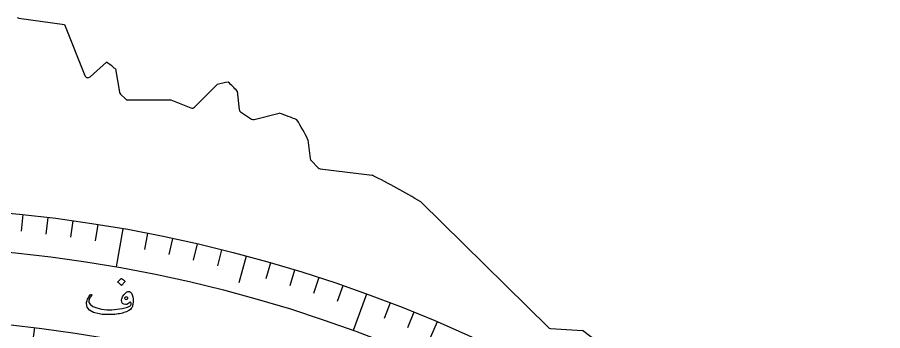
# Model space of a CAD drawing. Header units: millimetres. Extents: x -68 to 68, y -68 to 78.
# Drawn here: x 6.67 to 46.21, y 60.49 to 74.79 of the extents above; entities that cross this region are included whole.
import ezdxf

# ---------------------------------------------------------------- set-up
doc = ezdxf.new("R2010")
doc.units = ezdxf.units.MM
for name, color, linetype in [('CUT_OUTER', 1, 'Continuous'), ('ENGRAVE', 7, 'Continuous'), ('ENGRAVE_FINE', 8, 'Continuous'), ('TEXT', 5, 'Continuous')]:
    doc.layers.add(name, color=color, linetype=linetype)

msp = doc.modelspace()

# ---------------------------------------------------------------- linework, layer by layer
at = {"layer": 'CUT_OUTER'}
for points in [[(6.7386, 74.7559), (8.8187, 74.4591), (8.8221, 74.4584), (8.8236, 74.4553), (9.7548, 72.1282)], [(9.9937, 72.0719), (10.7412, 72.7362), (10.744, 72.7385)], [(11.1488, 72.4355), (11.1496, 72.4321), (11.3424, 71.3688)], [(14.7586, 70.685), (15.7992, 71.7249), (15.8018, 71.7274)], [(11.3841, 71.2893), (11.6106, 71.0633)], [(16.7115, 71.4237), (16.712, 71.4202), (16.8052, 70.5833)], [(11.7166, 71.0195), (13.674, 71.0195), (13.6775, 71.0193), (13.6808, 71.0181), (14.5969, 70.6518)], [(16.871, 70.4751), (17.3645, 70.1457)], [(17.4842, 70.125), (18.6304, 70.4117), (18.634, 70.4124)], [(19.9488, 69.1989), (19.9494, 69.1953), (20.0444, 68.3407)], [(20.0874, 68.2512), (20.4181, 67.9205)], [(20.5056, 67.8777), (22.8783, 67.5808), (22.8818, 67.5802)], [(25.1072, 66.3665), (25.1098, 66.3642), (30.9341, 60.6398)], [(31.0292, 60.5971), (32.4873, 60.4998), (32.4911, 60.4994)]]:
    msp.add_lwpolyline(points, dxfattribs=at)
for centre, radius, start, end in [((6.7598, 74.9044), 0.15, 231.3029, 261.88009), ((7.8711, 68.4772), 5.1392, 50.37277, 56.01227), ((9.894, 72.184), 0.15, 201.80932, 311.62826), ((17.0803, 66.656), 5.23, 98.50003, 104.14932), ((12.4225, 67.546), 5.782, 42.11697, 47.78867), ((11.49, 71.3955), 0.15, 190.27733, 225.06373), ((11.7166, 71.1695), 0.15, 225.06373, 270), ((14.6526, 70.7911), 0.15, 248.20519, 314.98262), ((16.9543, 70.5999), 0.15, 186.34952, 236.28053), ((16.039, 62.2757), 8.5405, 66.51425, 72.31094), ((17.4478, 70.2705), 0.15, 236.28053, 284.04374), ((10.6854, 64.6406), 10.3242, 26.20062, 31.9811), ((20.1935, 68.3573), 0.15, 186.34485, 225), ((20.5242, 68.0265), 0.15, 225, 262.86714), ((11.0681, 43.2702), 27.0285, 58.70678, 64.0822), ((31.0392, 60.7468), 0.15, 225.49538, 266.18254), ((25.0418, 50.1412), 12.7586, 48.45924, 54.27777)]:
    msp.add_arc(centre, radius, start, end, dxfattribs=at)
at = {"layer": 'ENGRAVE'}
for points in [[(11.4868, 65.145), (11.1791, 63.4001)], [(17.1209, 63.896), (16.7933, 62.6735)], [(22.6246, 62.1607), (22.0186, 60.4956)]]:
    msp.add_lwpolyline(points, dxfattribs=at)
for radius in [66.15, 66.15, 64.3781, 61.0875, 61.0875]:
    msp.add_circle((0, 0), radius, dxfattribs=at)
at = {"layer": 'ENGRAVE_FINE'}
for points in [[(6.9146, 65.7876), (6.8352, 65.0324)], [(8.0617, 65.6569), (7.9691, 64.9032)], [(9.2063, 65.5062), (9.1006, 64.7542)], [(10.3481, 65.3356), (10.2293, 64.5856)], [(12.622, 64.9346), (12.4771, 64.1892)], [(13.7534, 64.7045), (13.5955, 63.9617)], [(14.8805, 64.4546), (14.7097, 63.7147)], [(16.0031, 64.1851), (15.8194, 63.4482)], [(18.2334, 63.5875), (18.0241, 62.8575)], [(19.3404, 63.2596), (19.1184, 62.5334)], [(20.4415, 62.9124), (20.2068, 62.1902)], [(21.5363, 62.5461), (21.2891, 61.8281)], [(23.706, 61.7563), (23.4339, 61.0474)], [(24.7802, 61.3332), (24.4958, 60.6291)], [(7.4447, 60.6322), (7.3361, 59.7478)], [(25.8469, 60.8914), (25.5502, 60.1924)]]:
    msp.add_lwpolyline(points, dxfattribs=at)
at = {"layer": 'TEXT'}
for points in [[(11.4092, 62.8769), (11.4128, 62.8794), (11.4174, 62.8804), (11.423, 62.88), (11.4296, 62.8782), (11.4738, 62.8506), (11.5144, 62.8193), (11.5514, 62.7843), (11.5849, 62.7456), (11.5878, 62.7401), (11.5886, 62.735), (11.5873, 62.7303), (11.5838, 62.7259), (11.4356, 62.5647), (11.4306, 62.5612), (11.4249, 62.5611), (11.4186, 62.5646), (11.4117, 62.5716), (11.4057, 62.5776), (11.3962, 62.5868), (11.3832, 62.5991), (11.3666, 62.6145), (11.3462, 62.6331), (11.3216, 62.6548), (11.2929, 62.6799), (11.26, 62.7081), (11.2557, 62.7126), (11.254, 62.7166), (11.2546, 62.7202), (11.2577, 62.7234)], [(11.7457, 62.2839), (11.7947, 62.2782), (11.8393, 62.2507), (11.8793, 62.2013), (11.9148, 62.1301), (11.9414, 62.0412), (11.955, 61.9386), (11.9555, 61.8224), (11.943, 61.6925), (11.9354, 61.646), (11.924, 61.6037), (11.9087, 61.5655), (11.8895, 61.5315), (11.8327, 61.4672), (11.7556, 61.4101), (11.6585, 61.3602), (11.5412, 61.3174), (11.4762, 61.2994), (11.4097, 61.2834), (11.3416, 61.2693), (11.2718, 61.2571), (11.2004, 61.2469), (11.127, 61.2387), (11.0517, 61.2324), (10.9745, 61.2281), (10.8974, 61.2255), (10.8223, 61.2245), (10.7492, 61.2251), (10.678, 61.2273), (10.6088, 61.2312), (10.5412, 61.2371), (10.4754, 61.2449), (10.4113, 61.2546), (10.1483, 61.3212), (9.9637, 61.4236), (9.8572, 61.5625), (9.8291, 61.7385), (9.8336, 61.7776), (9.8429, 61.8215), (9.857, 61.8702), (9.8759, 61.9237), (9.902, 61.9815), (9.9342, 62.0366), (9.9725, 62.0888), (10.0169, 62.1382), (10.0232, 62.1436), (10.0301, 62.1471), (10.0377, 62.1487), (10.0458, 62.1483), (10.0534, 62.146), (10.0591, 62.1418), (10.0629, 62.1358), (10.0649, 62.1279), (10.0651, 62.1196), (10.0636, 62.1121), (10.0603, 62.1055), (10.0554, 62.0998), (9.9695, 61.9825), (9.9302, 61.8767), (9.9373, 61.7826), (9.9907, 61.7002), (10.1215, 61.602), (10.2933, 61.5281), (10.5061, 61.4781), (10.7603, 61.4518), (10.8733, 61.4483), (10.9875, 61.45), (11.1027, 61.4568), (11.2192, 61.4688), (11.3368, 61.486), (11.4553, 61.5084), (11.5748, 61.536), (11.6953, 61.5687), (11.7605, 61.5912), (11.8118, 61.6191), (11.8493, 61.6524), (11.873, 61.6912), (11.8701, 61.7215), (11.8619, 61.7504), (11.8485, 61.7778), (11.8298, 61.8037), (11.8272, 61.8053), (11.8236, 61.8043), (11.8189, 61.8007), (11.813, 61.7945), (11.7679, 61.7457), (11.7212, 61.7115), (11.6729, 61.6918), (11.6231, 61.6866), (11.5367, 61.7016), (11.4749, 61.7391), (11.4379, 61.7993), (11.4255, 61.8822), (11.4386, 61.951), (11.4773, 62.0308), (11.5415, 62.1216), (11.6314, 62.2235), (11.6584, 62.2477), (11.6864, 62.2659), (11.7155, 62.278), (11.7457, 62.2839)], [(11.7085, 61.941), (11.7195, 61.9501), (11.7241, 61.9604), (11.7223, 61.9719), (11.7143, 61.9846), (11.6781, 62.0184), (11.6431, 62.0315), (11.6091, 62.0239), (11.5763, 61.9956), (11.571, 61.9861), (11.5685, 61.9772), (11.569, 61.9691), (11.5725, 61.9616), (11.6023, 61.934), (11.6349, 61.9214), (11.6703, 61.9237), (11.7085, 61.941)]]:
    msp.add_lwpolyline(points, close=True, dxfattribs=at)

doc.saveas('drawing.dxf')
